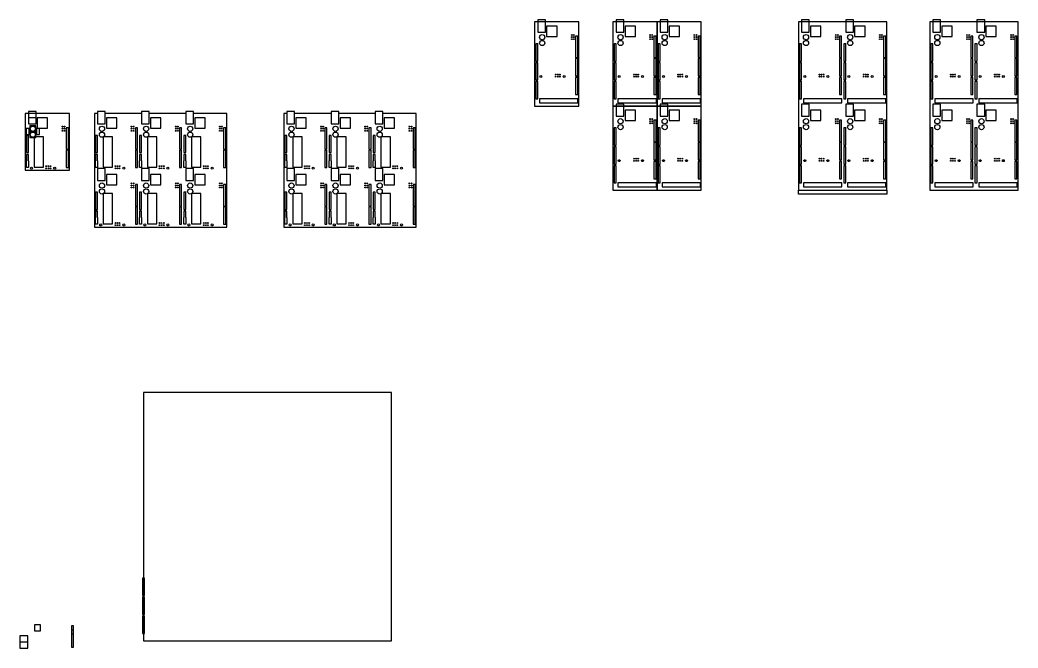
# Model space of a CAD drawing. Header units: millimetres. Extents: x -933 to 1535, y -159 to 616.
# Drawn here: x 329 to 1535, y -159 to 600 of the extents above; entities that cross this region are included whole.
import ezdxf

# ---------------------------------------------------------------- set-up
doc = ezdxf.new("R2010")
doc.units = ezdxf.units.MM
doc.layers.add('BoardVMega2560', color=240, linetype='Continuous')
doc.layers.add('BoardVUno', color=5, linetype='Continuous')

msp = doc.modelspace()

# ---------------------------------------------------------------- linework, layer by layer
for p, q in [((334.923, 486.84), (334.923, 432.23)), ((418.448, 486.84), (418.448, 432.23)), ((647.445, 486.84), (647.445, 432.23)), ((418.448, 418.26), (418.448, 363.65)), ((647.445, 418.26), (647.445, 363.65))]:
    msp.add_line(p, q)
for points in [[(954.213, 585.232), (963.563, 585.232), (963.563, 599.932), (954.213, 599.932)], [(965.061, 579.991), (977.561, 579.991), (977.561, 592.491), (965.061, 592.491)], [(1048.931, 585.232), (1058.281, 585.232), (1058.281, 599.932), (1048.931, 599.932)], [(1059.779, 579.991), (1072.279, 579.991), (1072.279, 592.491), (1059.779, 592.491)], [(1102.271, 585.232), (1111.621, 585.232), (1111.621, 599.932), (1102.271, 599.932)], [(1113.119, 579.991), (1125.619, 579.991), (1125.619, 592.491), (1113.119, 592.491)], [(1273.109, 585.232), (1282.459, 585.232), (1282.459, 599.932), (1273.109, 599.932)], [(1283.957, 579.991), (1296.457, 579.991), (1296.457, 592.491), (1283.957, 592.491)], [(1326.449, 585.232), (1335.799, 585.232), (1335.799, 599.932), (1326.449, 599.932)], [(1337.297, 579.991), (1349.797, 579.991), (1349.797, 592.491), (1337.297, 592.491)], [(1431.779, 585.232), (1441.129, 585.232), (1441.129, 599.932), (1431.779, 599.932)], [(1442.628, 579.991), (1455.128, 579.991), (1455.128, 592.491), (1442.628, 592.491)], [(1485.119, 585.232), (1494.469, 585.232), (1494.469, 599.932), (1485.119, 599.932)], [(1495.968, 579.991), (1508.468, 579.991), (1508.468, 592.491), (1495.968, 592.491)], [(1000.056, 554.39), (1002.556, 554.39), (1002.556, 580.29), (1000.056, 580.29)], [(1094.774, 554.39), (1097.274, 554.39), (1097.274, 580.29), (1094.774, 580.29)], [(1148.114, 554.39), (1150.614, 554.39), (1150.614, 580.29), (1148.114, 580.29)], [(1318.952, 554.39), (1321.452, 554.39), (1321.452, 580.29), (1318.952, 580.29)], [(1372.292, 554.39), (1374.792, 554.39), (1374.792, 580.29), (1372.292, 580.29)], [(1477.622, 554.39), (1480.122, 554.39), (1480.122, 580.29), (1477.622, 580.29)], [(1530.962, 554.39), (1533.462, 554.39), (1533.462, 580.29), (1530.962, 580.29)], [(951.796, 550.336), (954.296, 550.336), (954.296, 571.136), (951.796, 571.136)], [(1046.514, 550.336), (1049.014, 550.336), (1049.014, 571.136), (1046.514, 571.136)], [(1099.854, 550.336), (1102.354, 550.336), (1102.354, 571.136), (1099.854, 571.136)], [(1270.692, 550.336), (1273.192, 550.336), (1273.192, 571.136), (1270.692, 571.136)], [(1324.032, 550.336), (1326.532, 550.336), (1326.532, 571.136), (1324.032, 571.136)], [(1429.362, 550.336), (1431.862, 550.336), (1431.862, 571.136), (1429.362, 571.136)], [(1482.702, 550.336), (1485.202, 550.336), (1485.202, 571.136), (1482.702, 571.136)], [(951.796, 527.476), (954.296, 527.476), (954.296, 548.276), (951.796, 548.276)], [(1000.056, 532.556), (1002.556, 532.556), (1002.556, 553.356), (1000.056, 553.356)], [(1046.514, 527.476), (1049.014, 527.476), (1049.014, 548.276), (1046.514, 548.276)], [(1094.774, 532.556), (1097.274, 532.556), (1097.274, 553.356), (1094.774, 553.356)], [(1099.854, 527.476), (1102.354, 527.476), (1102.354, 548.276), (1099.854, 548.276)], [(1148.114, 532.556), (1150.614, 532.556), (1150.614, 553.356), (1148.114, 553.356)], [(1270.692, 527.476), (1273.192, 527.476), (1273.192, 548.276), (1270.692, 548.276)], [(1318.952, 532.556), (1321.452, 532.556), (1321.452, 553.356), (1318.952, 553.356)], [(1324.032, 527.476), (1326.532, 527.476), (1326.532, 548.276), (1324.032, 548.276)], [(1372.292, 532.556), (1374.792, 532.556), (1374.792, 553.356), (1372.292, 553.356)], [(1429.362, 527.476), (1431.862, 527.476), (1431.862, 548.276), (1429.362, 548.276)], [(1477.622, 532.556), (1480.122, 532.556), (1480.122, 553.356), (1477.622, 553.356)], [(1482.702, 527.476), (1485.202, 527.476), (1485.202, 548.276), (1482.702, 548.276)], [(1530.962, 532.556), (1533.462, 532.556), (1533.462, 553.356), (1530.962, 553.356)], [(951.796, 504.616), (954.296, 504.616), (954.296, 525.416), (951.796, 525.416)], [(1000.056, 509.696), (1002.556, 509.696), (1002.556, 530.496), (1000.056, 530.496)], [(1046.514, 504.616), (1049.014, 504.616), (1049.014, 525.416), (1046.514, 525.416)], [(1094.774, 509.696), (1097.274, 509.696), (1097.274, 530.496), (1094.774, 530.496)], [(1099.854, 504.616), (1102.354, 504.616), (1102.354, 525.416), (1099.854, 525.416)], [(1148.114, 509.696), (1150.614, 509.696), (1150.614, 530.496), (1148.114, 530.496)], [(1270.692, 504.616), (1273.192, 504.616), (1273.192, 525.416), (1270.692, 525.416)], [(1318.952, 509.696), (1321.452, 509.696), (1321.452, 530.496), (1318.952, 530.496)], [(1324.032, 504.616), (1326.532, 504.616), (1326.532, 525.416), (1324.032, 525.416)], [(1372.292, 509.696), (1374.792, 509.696), (1374.792, 530.496), (1372.292, 530.496)], [(1429.362, 504.616), (1431.862, 504.616), (1431.862, 525.416), (1429.362, 525.416)], [(1477.622, 509.696), (1480.122, 509.696), (1480.122, 530.496), (1477.622, 530.496)], [(1482.702, 504.616), (1485.202, 504.616), (1485.202, 525.416), (1482.702, 525.416)], [(1530.962, 509.696), (1533.462, 509.696), (1533.462, 530.496), (1530.962, 530.496)], [(956.516, 499.816), (1002.916, 499.816), (1002.916, 504.816), (956.516, 504.816)], [(1048.931, 483.632), (1058.281, 483.632), (1058.281, 498.332), (1048.931, 498.332)], [(1051.234, 499.816), (1097.634, 499.816), (1097.634, 504.816), (1051.234, 504.816)], [(1102.271, 483.632), (1111.621, 483.632), (1111.621, 498.332), (1102.271, 498.332)], [(1104.574, 499.816), (1150.974, 499.816), (1150.974, 504.816), (1104.574, 504.816)], [(1273.109, 483.632), (1282.459, 483.632), (1282.459, 498.332), (1273.109, 498.332)], [(1275.412, 499.816), (1321.812, 499.816), (1321.812, 504.816), (1275.412, 504.816)], [(1326.449, 483.632), (1335.799, 483.632), (1335.799, 498.332), (1326.449, 498.332)], [(1328.752, 499.816), (1375.152, 499.816), (1375.152, 504.816), (1328.752, 504.816)], [(1431.779, 483.632), (1441.129, 483.632), (1441.129, 498.332), (1431.779, 498.332)], [(1434.082, 499.816), (1480.482, 499.816), (1480.482, 504.816), (1434.082, 504.816)], [(1485.119, 483.632), (1494.469, 483.632), (1494.469, 498.332), (1485.119, 498.332)], [(1487.422, 499.816), (1533.822, 499.816), (1533.822, 504.816), (1487.422, 504.816)], [(338.63, 474.506), (347.98, 474.506), (347.98, 489.206), (338.63, 489.206)], [(422.155, 474.506), (431.505, 474.506), (431.505, 489.206), (422.155, 489.206)], [(475.495, 474.506), (484.845, 474.506), (484.845, 489.206), (475.495, 489.206)], [(528.835, 474.506), (538.185, 474.506), (538.185, 489.206), (528.835, 489.206)], [(651.152, 474.506), (660.502, 474.506), (660.502, 489.206), (651.152, 489.206)], [(704.492, 474.506), (713.842, 474.506), (713.842, 489.206), (704.492, 489.206)], [(757.832, 474.506), (767.182, 474.506), (767.182, 489.206), (757.832, 489.206)], [(1059.779, 478.391), (1072.279, 478.391), (1072.279, 490.891), (1059.779, 490.891)], [(1113.119, 478.391), (1125.619, 478.391), (1125.619, 490.891), (1113.119, 490.891)], [(1283.957, 478.391), (1296.457, 478.391), (1296.457, 490.891), (1283.957, 490.891)], [(1337.297, 478.391), (1349.797, 478.391), (1349.797, 490.891), (1337.297, 490.891)], [(1442.628, 478.391), (1455.128, 478.391), (1455.128, 490.891), (1442.628, 490.891)], [(1495.968, 478.391), (1508.468, 478.391), (1508.468, 490.891), (1495.968, 490.891)], [(338.63, 474.506), (347.98, 474.506), (347.98, 481.506), (338.63, 481.506)], [(340.567, 464.925), (347.567, 464.925), (347.567, 471.925), (340.567, 471.925)], [(349.478, 469.264), (361.978, 469.264), (361.978, 481.764), (349.478, 481.764)], [(433.003, 469.264), (445.503, 469.264), (445.503, 481.764), (433.003, 481.764)], [(486.343, 469.264), (498.843, 469.264), (498.843, 481.764), (486.343, 481.764)], [(539.683, 469.264), (552.183, 469.264), (552.183, 481.764), (539.683, 481.764)], [(662, 469.264), (674.5, 469.264), (674.5, 481.764), (662, 481.764)], [(715.34, 469.264), (727.84, 469.264), (727.84, 481.764), (715.34, 481.764)], [(768.68, 469.264), (781.18, 469.264), (781.18, 481.764), (768.68, 481.764)], [(1094.774, 452.79), (1097.274, 452.79), (1097.274, 478.69), (1094.774, 478.69)], [(1148.114, 452.79), (1150.614, 452.79), (1150.614, 478.69), (1148.114, 478.69)], [(1318.952, 452.79), (1321.452, 452.79), (1321.452, 478.69), (1318.952, 478.69)], [(1372.292, 452.79), (1374.792, 452.79), (1374.792, 478.69), (1372.292, 478.69)], [(1477.622, 452.79), (1480.122, 452.79), (1480.122, 478.69), (1477.622, 478.69)], [(1530.962, 452.79), (1533.462, 452.79), (1533.462, 478.69), (1530.962, 478.69)], [(335.967, 461.75), (339.467, 461.75), (339.467, 468.75), (335.967, 468.75)], [(336.213, 439.61), (338.713, 439.61), (338.713, 460.41), (336.213, 460.41)], [(340.567, 457.813), (347.567, 457.813), (347.567, 464.813), (340.567, 464.813)], [(345.606, 422.135), (357.006, 422.135), (357.006, 458.835), (345.606, 458.835)], [(348.413, 461.75), (351.913, 461.75), (351.913, 468.75), (348.413, 468.75)], [(384.473, 443.664), (386.973, 443.664), (386.973, 469.564), (384.473, 469.564)], [(419.738, 439.61), (422.238, 439.61), (422.238, 460.41), (419.738, 460.41)], [(429.131, 422.135), (440.531, 422.135), (440.531, 458.835), (429.131, 458.835)], [(467.998, 443.664), (470.498, 443.664), (470.498, 469.564), (467.998, 469.564)], [(473.078, 439.61), (475.578, 439.61), (475.578, 460.41), (473.078, 460.41)], [(482.471, 422.135), (493.871, 422.135), (493.871, 458.835), (482.471, 458.835)], [(521.338, 443.664), (523.838, 443.664), (523.838, 469.564), (521.338, 469.564)], [(526.418, 439.61), (528.918, 439.61), (528.918, 460.41), (526.418, 460.41)], [(535.811, 422.135), (547.211, 422.135), (547.211, 458.835), (535.811, 458.835)], [(574.678, 443.664), (577.178, 443.664), (577.178, 469.564), (574.678, 469.564)], [(648.735, 439.61), (651.235, 439.61), (651.235, 460.41), (648.735, 460.41)], [(658.128, 422.135), (669.528, 422.135), (669.528, 458.835), (658.128, 458.835)], [(696.995, 443.664), (699.495, 443.664), (699.495, 469.564), (696.995, 469.564)], [(702.075, 439.61), (704.575, 439.61), (704.575, 460.41), (702.075, 460.41)], [(711.468, 422.135), (722.868, 422.135), (722.868, 458.835), (711.468, 458.835)], [(750.335, 443.664), (752.835, 443.664), (752.835, 469.564), (750.335, 469.564)], [(755.415, 439.61), (757.915, 439.61), (757.915, 460.41), (755.415, 460.41)], [(764.808, 422.135), (776.208, 422.135), (776.208, 458.835), (764.808, 458.835)], [(803.675, 443.664), (806.175, 443.664), (806.175, 469.564), (803.675, 469.564)], [(1046.514, 448.736), (1049.014, 448.736), (1049.014, 469.536), (1046.514, 469.536)], [(1099.854, 448.736), (1102.354, 448.736), (1102.354, 469.536), (1099.854, 469.536)], [(1270.692, 448.736), (1273.192, 448.736), (1273.192, 469.536), (1270.692, 469.536)], [(1324.032, 448.736), (1326.532, 448.736), (1326.532, 469.536), (1324.032, 469.536)], [(1429.362, 448.736), (1431.862, 448.736), (1431.862, 469.536), (1429.362, 469.536)], [(1482.702, 448.736), (1485.202, 448.736), (1485.202, 469.536), (1482.702, 469.536)], [(1046.514, 425.876), (1049.014, 425.876), (1049.014, 446.676), (1046.514, 446.676)], [(1094.774, 430.956), (1097.274, 430.956), (1097.274, 451.756), (1094.774, 451.756)], [(1099.854, 425.876), (1102.354, 425.876), (1102.354, 446.676), (1099.854, 446.676)], [(1148.114, 430.956), (1150.614, 430.956), (1150.614, 451.756), (1148.114, 451.756)], [(1270.692, 425.876), (1273.192, 425.876), (1273.192, 446.676), (1270.692, 446.676)], [(1318.952, 430.956), (1321.452, 430.956), (1321.452, 451.756), (1318.952, 451.756)], [(1324.032, 425.876), (1326.532, 425.876), (1326.532, 446.676), (1324.032, 446.676)], [(1372.292, 430.956), (1374.792, 430.956), (1374.792, 451.756), (1372.292, 451.756)], [(1429.362, 425.876), (1431.862, 425.876), (1431.862, 446.676), (1429.362, 446.676)], [(1477.622, 430.956), (1480.122, 430.956), (1480.122, 451.756), (1477.622, 451.756)], [(1482.702, 425.876), (1485.202, 425.876), (1485.202, 446.676), (1482.702, 446.676)], [(1530.962, 430.956), (1533.462, 430.956), (1533.462, 451.756), (1530.962, 451.756)], [(384.473, 421.83), (386.973, 421.83), (386.973, 442.63), (384.473, 442.63)], [(467.998, 421.83), (470.498, 421.83), (470.498, 442.63), (467.998, 442.63)], [(521.338, 421.83), (523.838, 421.83), (523.838, 442.63), (521.338, 442.63)], [(574.678, 421.83), (577.178, 421.83), (577.178, 442.63), (574.678, 442.63)], [(696.995, 421.83), (699.495, 421.83), (699.495, 442.63), (696.995, 442.63)], [(750.335, 421.83), (752.835, 421.83), (752.835, 442.63), (750.335, 442.63)], [(803.675, 421.83), (806.175, 421.83), (806.175, 442.63), (803.675, 442.63)], [(1046.514, 403.016), (1049.014, 403.016), (1049.014, 423.816), (1046.514, 423.816)], [(1094.774, 408.096), (1097.274, 408.096), (1097.274, 428.896), (1094.774, 428.896)], [(1099.854, 403.016), (1102.354, 403.016), (1102.354, 423.816), (1099.854, 423.816)], [(1148.114, 408.096), (1150.614, 408.096), (1150.614, 428.896), (1148.114, 428.896)], [(1270.692, 403.016), (1273.192, 403.016), (1273.192, 423.816), (1270.692, 423.816)], [(1318.952, 408.096), (1321.452, 408.096), (1321.452, 428.896), (1318.952, 428.896)], [(1324.032, 403.016), (1326.532, 403.016), (1326.532, 423.816), (1324.032, 423.816)], [(1372.292, 408.096), (1374.792, 408.096), (1374.792, 428.896), (1372.292, 428.896)], [(1429.362, 403.016), (1431.862, 403.016), (1431.862, 423.816), (1429.362, 423.816)], [(1477.622, 408.096), (1480.122, 408.096), (1480.122, 428.896), (1477.622, 428.896)], [(1482.702, 403.016), (1485.202, 403.016), (1485.202, 423.816), (1482.702, 423.816)], [(1530.962, 408.096), (1533.462, 408.096), (1533.462, 428.896), (1530.962, 428.896)], [(422.155, 405.926), (431.505, 405.926), (431.505, 420.626), (422.155, 420.626)], [(433.003, 400.684), (445.503, 400.684), (445.503, 413.184), (433.003, 413.184)], [(475.495, 405.926), (484.845, 405.926), (484.845, 420.626), (475.495, 420.626)], [(486.343, 400.684), (498.843, 400.684), (498.843, 413.184), (486.343, 413.184)], [(528.835, 405.926), (538.185, 405.926), (538.185, 420.626), (528.835, 420.626)], [(539.683, 400.684), (552.183, 400.684), (552.183, 413.184), (539.683, 413.184)], [(651.152, 405.926), (660.502, 405.926), (660.502, 420.626), (651.152, 420.626)], [(662, 400.684), (674.5, 400.684), (674.5, 413.184), (662, 413.184)], [(704.492, 405.926), (713.842, 405.926), (713.842, 420.626), (704.492, 420.626)], [(715.34, 400.684), (727.84, 400.684), (727.84, 413.184), (715.34, 413.184)], [(757.832, 405.926), (767.182, 405.926), (767.182, 420.626), (757.832, 420.626)], [(768.68, 400.684), (781.18, 400.684), (781.18, 413.184), (768.68, 413.184)], [(467.998, 375.084), (470.498, 375.084), (470.498, 400.984), (467.998, 400.984)], [(521.338, 375.084), (523.838, 375.084), (523.838, 400.984), (521.338, 400.984)], [(574.678, 375.084), (577.178, 375.084), (577.178, 400.984), (574.678, 400.984)], [(696.995, 375.084), (699.495, 375.084), (699.495, 400.984), (696.995, 400.984)], [(750.335, 375.084), (752.835, 375.084), (752.835, 400.984), (750.335, 400.984)], [(803.675, 375.084), (806.175, 375.084), (806.175, 400.984), (803.675, 400.984)], [(1051.234, 398.216), (1097.634, 398.216), (1097.634, 403.216), (1051.234, 403.216)], [(1104.574, 398.216), (1150.974, 398.216), (1150.974, 403.216), (1104.574, 403.216)], [(1275.412, 398.216), (1321.812, 398.216), (1321.812, 403.216), (1275.412, 403.216)], [(1328.752, 398.216), (1375.152, 398.216), (1375.152, 403.216), (1328.752, 403.216)], [(1434.082, 398.216), (1480.482, 398.216), (1480.482, 403.216), (1434.082, 403.216)], [(1487.422, 398.216), (1533.822, 398.216), (1533.822, 403.216), (1487.422, 403.216)], [(419.738, 371.03), (422.238, 371.03), (422.238, 391.83), (419.738, 391.83)], [(429.131, 353.555), (440.531, 353.555), (440.531, 390.255), (429.131, 390.255)], [(473.078, 371.03), (475.578, 371.03), (475.578, 391.83), (473.078, 391.83)], [(482.471, 353.555), (493.871, 353.555), (493.871, 390.255), (482.471, 390.255)], [(526.418, 371.03), (528.918, 371.03), (528.918, 391.83), (526.418, 391.83)], [(535.811, 353.555), (547.211, 353.555), (547.211, 390.255), (535.811, 390.255)], [(648.735, 371.03), (651.235, 371.03), (651.235, 391.83), (648.735, 391.83)], [(658.128, 353.555), (669.528, 353.555), (669.528, 390.255), (658.128, 390.255)], [(702.075, 371.03), (704.575, 371.03), (704.575, 391.83), (702.075, 391.83)], [(711.468, 353.555), (722.868, 353.555), (722.868, 390.255), (711.468, 390.255)], [(755.415, 371.03), (757.915, 371.03), (757.915, 391.83), (755.415, 391.83)], [(764.808, 353.555), (776.208, 353.555), (776.208, 390.255), (764.808, 390.255)], [(1269.402, 394.366), (1376.082, 394.366), (1376.082, 389.366), (1269.402, 389.366)], [(467.998, 353.25), (470.498, 353.25), (470.498, 374.05), (467.998, 374.05)], [(521.338, 353.25), (523.838, 353.25), (523.838, 374.05), (521.338, 374.05)], [(574.678, 353.25), (577.178, 353.25), (577.178, 374.05), (574.678, 374.05)], [(696.995, 353.25), (699.495, 353.25), (699.495, 374.05), (696.995, 374.05)], [(750.335, 353.25), (752.835, 353.25), (752.835, 374.05), (750.335, 374.05)], [(803.675, 353.25), (806.175, 353.25), (806.175, 374.05), (803.675, 374.05)], [(477.657, -150.2), (777.657, -150.2), (777.657, 149.8), (477.657, 149.8)], [(476.407, -95.449), (478.907, -95.449), (478.907, -74.649), (476.407, -74.649)], [(476.407, -118.309), (478.907, -118.309), (478.907, -97.509), (476.407, -97.509)], [(476.407, -141.179), (478.907, -141.179), (478.907, -120.379), (476.407, -120.379)], [(346.217, -137.977), (353.217, -137.977), (353.217, -130.977), (346.217, -130.977)], [(390.769, -157.941), (393.269, -157.941), (393.269, -132.041), (390.769, -132.041)], [(328.5, -158.921), (337.85, -158.921), (337.85, -144.321), (328.5, -144.321)], [(390.769, -157.941), (393.269, -157.941), (393.269, -137.141), (390.769, -137.141)], [(390.769, -157.941), (393.269, -157.941), (393.269, -142.241), (390.769, -142.241)], [(328.5, -158.921), (337.85, -158.921), (337.85, -151.921), (328.5, -151.921)]]:
    msp.add_lwpolyline(points, close=True)
for points in [[(954.213, 592.232), (954.213, 585.232), (963.563, 585.232), (963.563, 592.232)], [(1048.931, 592.232), (1048.931, 585.232), (1058.281, 585.232), (1058.281, 592.232)], [(1102.271, 592.232), (1102.271, 585.232), (1111.621, 585.232), (1111.621, 592.232)], [(1273.109, 592.232), (1273.109, 585.232), (1282.459, 585.232), (1282.459, 592.232)], [(1326.449, 592.232), (1326.449, 585.232), (1335.799, 585.232), (1335.799, 592.232)], [(1431.779, 592.232), (1431.779, 585.232), (1441.129, 585.232), (1441.129, 592.232)], [(1485.119, 592.232), (1485.119, 585.232), (1494.469, 585.232), (1494.469, 592.232)], [(1048.931, 490.632), (1048.931, 483.632), (1058.281, 483.632), (1058.281, 490.632)], [(1102.271, 490.632), (1102.271, 483.632), (1111.621, 483.632), (1111.621, 490.632)], [(1273.109, 490.632), (1273.109, 483.632), (1282.459, 483.632), (1282.459, 490.632)], [(1326.449, 490.632), (1326.449, 483.632), (1335.799, 483.632), (1335.799, 490.632)], [(1431.779, 490.632), (1431.779, 483.632), (1441.129, 483.632), (1441.129, 490.632)], [(1485.119, 490.632), (1485.119, 483.632), (1494.469, 483.632), (1494.469, 490.632)], [(422.155, 481.506), (422.155, 474.506), (431.505, 474.506), (431.505, 481.506)], [(475.495, 481.506), (475.495, 474.506), (484.845, 474.506), (484.845, 481.506)], [(528.835, 481.506), (528.835, 474.506), (538.185, 474.506), (538.185, 481.506)], [(651.152, 481.506), (651.152, 474.506), (660.502, 474.506), (660.502, 481.506)], [(704.492, 481.506), (704.492, 474.506), (713.842, 474.506), (713.842, 481.506)], [(757.832, 481.506), (757.832, 474.506), (767.182, 474.506), (767.182, 481.506)], [(338.713, 429.69), (338.713, 437.55), (336.213, 437.55), (336.213, 429.69)], [(422.238, 429.69), (422.238, 437.55), (419.738, 437.55), (419.738, 429.69)], [(475.578, 429.69), (475.578, 437.55), (473.078, 437.55), (473.078, 429.69)], [(528.918, 429.69), (528.918, 437.55), (526.418, 437.55), (526.418, 429.69)], [(651.235, 429.69), (651.235, 437.55), (648.735, 437.55), (648.735, 429.69)], [(704.575, 429.69), (704.575, 437.55), (702.075, 437.55), (702.075, 429.69)], [(757.915, 429.69), (757.915, 437.55), (755.415, 437.55), (755.415, 429.69)], [(338.713, 429.69), (338.713, 421.83), (336.213, 421.83), (336.213, 429.69)], [(422.238, 429.69), (422.238, 421.83), (419.738, 421.83), (419.738, 429.69)], [(475.578, 429.69), (475.578, 421.83), (473.078, 421.83), (473.078, 429.69)], [(528.918, 429.69), (528.918, 421.83), (526.418, 421.83), (526.418, 429.69)], [(651.235, 429.69), (651.235, 421.83), (648.735, 421.83), (648.735, 429.69)], [(704.575, 429.69), (704.575, 421.83), (702.075, 421.83), (702.075, 429.69)], [(757.915, 429.69), (757.915, 421.83), (755.415, 421.83), (755.415, 429.69)], [(422.155, 412.926), (422.155, 405.926), (431.505, 405.926), (431.505, 412.926)], [(475.495, 412.926), (475.495, 405.926), (484.845, 405.926), (484.845, 412.926)], [(528.835, 412.926), (528.835, 405.926), (538.185, 405.926), (538.185, 412.926)], [(651.152, 412.926), (651.152, 405.926), (660.502, 405.926), (660.502, 412.926)], [(704.492, 412.926), (704.492, 405.926), (713.842, 405.926), (713.842, 412.926)], [(757.832, 412.926), (757.832, 405.926), (767.182, 405.926), (767.182, 412.926)], [(422.238, 361.11), (422.238, 368.97), (419.738, 368.97), (419.738, 361.11)], [(475.578, 361.11), (475.578, 368.97), (473.078, 368.97), (473.078, 361.11)], [(528.918, 361.11), (528.918, 368.97), (526.418, 368.97), (526.418, 361.11)], [(651.235, 361.11), (651.235, 368.97), (648.735, 368.97), (648.735, 361.11)], [(704.575, 361.11), (704.575, 368.97), (702.075, 368.97), (702.075, 361.11)], [(757.915, 361.11), (757.915, 368.97), (755.415, 368.97), (755.415, 361.11)], [(422.238, 361.11), (422.238, 353.25), (419.738, 353.25), (419.738, 361.11)], [(475.578, 361.11), (475.578, 353.25), (473.078, 353.25), (473.078, 361.11)], [(528.918, 361.11), (528.918, 353.25), (526.418, 353.25), (526.418, 361.11)], [(651.235, 361.11), (651.235, 353.25), (648.735, 353.25), (648.735, 361.11)], [(704.575, 361.11), (704.575, 353.25), (702.075, 353.25), (702.075, 361.11)], [(757.915, 361.11), (757.915, 353.25), (755.415, 353.25), (755.415, 361.11)]]:
    msp.add_lwpolyline(points)
for centre, radius in [((959.65, 579.151), 3.15), ((995.464, 581.818), 0.5), ((995.464, 579.278), 0.5), ((998.004, 581.818), 0.5), ((998.004, 579.278), 0.5), ((1054.368, 579.151), 3.15), ((1090.182, 581.818), 0.5), ((1090.182, 579.278), 0.5), ((1092.722, 581.818), 0.5), ((1092.722, 579.278), 0.5), ((1107.708, 579.151), 3.15), ((1143.522, 581.818), 0.5), ((1143.522, 579.278), 0.5), ((1146.062, 581.818), 0.5), ((1146.062, 579.278), 0.5), ((1278.546, 579.151), 3.15), ((1314.36, 581.818), 0.5), ((1314.36, 579.278), 0.5), ((1316.9, 581.818), 0.5), ((1316.9, 579.278), 0.5), ((1331.886, 579.151), 3.15), ((1367.7, 581.818), 0.5), ((1367.7, 579.278), 0.5), ((1370.24, 581.818), 0.5), ((1370.24, 579.278), 0.5), ((1437.216, 579.151), 3.15), ((1473.03, 581.818), 0.5), ((1473.03, 579.278), 0.5), ((1475.57, 581.818), 0.5), ((1475.57, 579.278), 0.5), ((1490.556, 579.151), 3.15), ((1526.37, 581.818), 0.5), ((1526.37, 579.278), 0.5), ((1528.91, 581.818), 0.5), ((1528.91, 579.278), 0.5), ((959.65, 572.039), 3.15), ((995.464, 576.738), 0.5), ((998.004, 576.738), 0.5), ((1054.368, 572.039), 3.15), ((1090.182, 576.738), 0.5), ((1092.722, 576.738), 0.5), ((1107.708, 572.039), 3.15), ((1143.522, 576.738), 0.5), ((1146.062, 576.738), 0.5), ((1278.546, 572.039), 3.15), ((1314.36, 576.738), 0.5), ((1316.9, 576.738), 0.5), ((1331.886, 572.039), 3.15), ((1367.7, 576.738), 0.5), ((1370.24, 576.738), 0.5), ((1437.216, 572.039), 3.15), ((1473.03, 576.738), 0.5), ((1475.57, 576.738), 0.5), ((1490.556, 572.039), 3.15), ((1526.37, 576.738), 0.5), ((1528.91, 576.738), 0.5), ((958.126, 531.526), 1.2), ((975.906, 533.939), 0.5), ((975.906, 531.399), 0.5), ((978.446, 533.939), 0.5), ((978.446, 531.399), 0.5), ((980.986, 533.939), 0.5), ((980.986, 531.399), 0.5), ((986.066, 531.526), 1.2), ((1052.844, 531.526), 1.2), ((1070.624, 533.939), 0.5), ((1070.624, 531.399), 0.5), ((1073.164, 533.939), 0.5), ((1073.164, 531.399), 0.5), ((1075.704, 533.939), 0.5), ((1075.704, 531.399), 0.5), ((1080.784, 531.526), 1.2), ((1106.184, 531.526), 1.2), ((1123.964, 533.939), 0.5), ((1123.964, 531.399), 0.5), ((1126.504, 533.939), 0.5), ((1126.504, 531.399), 0.5), ((1129.044, 533.939), 0.5), ((1129.044, 531.399), 0.5), ((1134.124, 531.526), 1.2), ((1277.022, 531.526), 1.2), ((1294.802, 533.939), 0.5), ((1294.802, 531.399), 0.5), ((1297.342, 533.939), 0.5), ((1297.342, 531.399), 0.5), ((1299.882, 533.939), 0.5), ((1299.882, 531.399), 0.5), ((1304.962, 531.526), 1.2), ((1330.362, 531.526), 1.2), ((1348.142, 533.939), 0.5), ((1348.142, 531.399), 0.5), ((1350.682, 533.939), 0.5), ((1350.682, 531.399), 0.5), ((1353.222, 533.939), 0.5), ((1353.222, 531.399), 0.5), ((1358.302, 531.526), 1.2), ((1435.692, 531.526), 1.2), ((1453.472, 533.939), 0.5), ((1453.472, 531.399), 0.5), ((1456.012, 533.939), 0.5), ((1456.012, 531.399), 0.5), ((1458.552, 533.939), 0.5), ((1458.552, 531.399), 0.5), ((1463.632, 531.526), 1.2), ((1489.032, 531.526), 1.2), ((1506.812, 533.939), 0.5), ((1506.812, 531.399), 0.5), ((1509.352, 533.939), 0.5), ((1509.352, 531.399), 0.5), ((1511.892, 533.939), 0.5), ((1511.892, 531.399), 0.5), ((1516.972, 531.526), 1.2), ((344.067, 468.425), 3.15), ((379.881, 471.092), 0.5), ((382.421, 471.092), 0.5), ((427.592, 468.425), 3.15), ((463.406, 471.092), 0.5), ((465.946, 471.092), 0.5), ((480.932, 468.425), 3.15), ((516.746, 471.092), 0.5), ((519.286, 471.092), 0.5), ((534.272, 468.425), 3.15), ((570.086, 471.092), 0.5), ((572.626, 471.092), 0.5), ((656.589, 468.425), 3.15), ((692.403, 471.092), 0.5), ((694.943, 471.092), 0.5), ((709.929, 468.425), 3.15), ((745.743, 471.092), 0.5), ((748.283, 471.092), 0.5), ((763.269, 468.425), 3.15), ((799.083, 471.092), 0.5), ((801.623, 471.092), 0.5), ((1054.368, 477.551), 3.15), ((1054.368, 470.439), 3.15), ((1090.182, 480.218), 0.5), ((1090.182, 477.678), 0.5), ((1090.182, 475.138), 0.5), ((1092.722, 480.218), 0.5), ((1092.722, 477.678), 0.5), ((1092.722, 475.138), 0.5), ((1107.708, 477.551), 3.15), ((1107.708, 470.439), 3.15), ((1143.522, 480.218), 0.5), ((1143.522, 477.678), 0.5), ((1143.522, 475.138), 0.5), ((1146.062, 480.218), 0.5), ((1146.062, 477.678), 0.5), ((1146.062, 475.138), 0.5), ((1278.546, 477.551), 3.15), ((1278.546, 470.439), 3.15), ((1314.36, 480.218), 0.5), ((1314.36, 477.678), 0.5), ((1314.36, 475.138), 0.5), ((1316.9, 480.218), 0.5), ((1316.9, 477.678), 0.5), ((1316.9, 475.138), 0.5), ((1331.886, 477.551), 3.15), ((1331.886, 470.439), 3.15), ((1367.7, 480.218), 0.5), ((1367.7, 477.678), 0.5), ((1367.7, 475.138), 0.5), ((1370.24, 480.218), 0.5), ((1370.24, 477.678), 0.5), ((1370.24, 475.138), 0.5), ((1437.216, 477.551), 3.15), ((1437.216, 470.439), 3.15), ((1473.03, 480.218), 0.5), ((1473.03, 477.678), 0.5), ((1473.03, 475.138), 0.5), ((1475.57, 480.218), 0.5), ((1475.57, 477.678), 0.5), ((1475.57, 475.138), 0.5), ((1490.556, 477.551), 3.15), ((1490.556, 470.439), 3.15), ((1526.37, 480.218), 0.5), ((1526.37, 477.678), 0.5), ((1526.37, 475.138), 0.5), ((1528.91, 480.218), 0.5), ((1528.91, 477.678), 0.5), ((1528.91, 475.138), 0.5), ((344.067, 461.313), 3.15), ((379.881, 468.552), 0.5), ((379.881, 466.012), 0.5), ((382.421, 468.552), 0.5), ((382.421, 466.012), 0.5), ((427.592, 461.313), 3.15), ((463.406, 468.552), 0.5), ((463.406, 466.012), 0.5), ((465.946, 468.552), 0.5), ((465.946, 466.012), 0.5), ((480.932, 461.313), 3.15), ((516.746, 468.552), 0.5), ((516.746, 466.012), 0.5), ((519.286, 468.552), 0.5), ((519.286, 466.012), 0.5), ((534.272, 461.313), 3.15), ((570.086, 468.552), 0.5), ((570.086, 466.012), 0.5), ((572.626, 468.552), 0.5), ((572.626, 466.012), 0.5), ((656.589, 461.313), 3.15), ((692.403, 468.552), 0.5), ((692.403, 466.012), 0.5), ((694.943, 468.552), 0.5), ((694.943, 466.012), 0.5), ((709.929, 461.313), 3.15), ((745.743, 468.552), 0.5), ((745.743, 466.012), 0.5), ((748.283, 468.552), 0.5), ((748.283, 466.012), 0.5), ((763.269, 461.313), 3.15), ((799.083, 468.552), 0.5), ((799.083, 466.012), 0.5), ((801.623, 468.552), 0.5), ((801.623, 466.012), 0.5), ((360.323, 423.213), 0.5), ((362.863, 423.213), 0.5), ((365.403, 423.213), 0.5), ((443.848, 423.213), 0.5), ((446.388, 423.213), 0.5), ((448.928, 423.213), 0.5), ((497.188, 423.213), 0.5), ((499.728, 423.213), 0.5), ((502.268, 423.213), 0.5), ((550.528, 423.213), 0.5), ((553.068, 423.213), 0.5), ((555.608, 423.213), 0.5), ((672.845, 423.213), 0.5), ((675.385, 423.213), 0.5), ((677.925, 423.213), 0.5), ((726.185, 423.213), 0.5), ((728.725, 423.213), 0.5), ((731.265, 423.213), 0.5), ((779.525, 423.213), 0.5), ((782.065, 423.213), 0.5), ((784.605, 423.213), 0.5), ((1052.844, 429.926), 1.2), ((1070.624, 432.339), 0.5), ((1070.624, 429.799), 0.5), ((1073.164, 432.339), 0.5), ((1073.164, 429.799), 0.5), ((1075.704, 432.339), 0.5), ((1075.704, 429.799), 0.5), ((1080.784, 429.926), 1.2), ((1106.184, 429.926), 1.2), ((1123.964, 432.339), 0.5), ((1123.964, 429.799), 0.5), ((1126.504, 432.339), 0.5), ((1126.504, 429.799), 0.5), ((1129.044, 432.339), 0.5), ((1129.044, 429.799), 0.5), ((1134.124, 429.926), 1.2), ((1277.022, 429.926), 1.2), ((1294.802, 432.339), 0.5), ((1294.802, 429.799), 0.5), ((1297.342, 432.339), 0.5), ((1297.342, 429.799), 0.5), ((1299.882, 432.339), 0.5), ((1299.882, 429.799), 0.5), ((1304.962, 429.926), 1.2), ((1330.362, 429.926), 1.2), ((1348.142, 432.339), 0.5), ((1348.142, 429.799), 0.5), ((1350.682, 432.339), 0.5), ((1350.682, 429.799), 0.5), ((1353.222, 432.339), 0.5), ((1353.222, 429.799), 0.5), ((1358.302, 429.926), 1.2), ((1435.692, 429.926), 1.2), ((1453.472, 432.339), 0.5), ((1453.472, 429.799), 0.5), ((1456.012, 432.339), 0.5), ((1456.012, 429.799), 0.5), ((1458.552, 432.339), 0.5), ((1458.552, 429.799), 0.5), ((1463.632, 429.926), 1.2), ((1489.032, 429.926), 1.2), ((1506.812, 432.339), 0.5), ((1506.812, 429.799), 0.5), ((1509.352, 432.339), 0.5), ((1509.352, 429.799), 0.5), ((1511.892, 432.339), 0.5), ((1511.892, 429.799), 0.5), ((1516.972, 429.926), 1.2), ((342.543, 420.8), 1.2), ((360.323, 420.673), 0.5), ((362.863, 420.673), 0.5), ((365.403, 420.673), 0.5), ((370.483, 420.8), 1.2), ((443.848, 420.673), 0.5), ((446.388, 420.673), 0.5), ((448.928, 420.673), 0.5), ((454.008, 420.8), 1.2), ((497.188, 420.673), 0.5), ((499.728, 420.673), 0.5), ((502.268, 420.673), 0.5), ((507.348, 420.8), 1.2), ((550.528, 420.673), 0.5), ((553.068, 420.673), 0.5), ((555.608, 420.673), 0.5), ((560.688, 420.8), 1.2), ((672.845, 420.673), 0.5), ((675.385, 420.673), 0.5), ((677.925, 420.673), 0.5), ((683.005, 420.8), 1.2), ((726.185, 420.673), 0.5), ((728.725, 420.673), 0.5), ((731.265, 420.673), 0.5), ((736.345, 420.8), 1.2), ((779.525, 420.673), 0.5), ((782.065, 420.673), 0.5), ((784.605, 420.673), 0.5), ((789.685, 420.8), 1.2), ((427.592, 399.845), 3.15), ((463.406, 402.512), 0.5), ((463.406, 399.972), 0.5), ((465.946, 402.512), 0.5), ((465.946, 399.972), 0.5), ((480.932, 399.845), 3.15), ((516.746, 402.512), 0.5), ((516.746, 399.972), 0.5), ((519.286, 402.512), 0.5), ((519.286, 399.972), 0.5), ((534.272, 399.845), 3.15), ((570.086, 402.512), 0.5), ((570.086, 399.972), 0.5), ((572.626, 402.512), 0.5), ((572.626, 399.972), 0.5), ((656.589, 399.845), 3.15), ((692.403, 402.512), 0.5), ((692.403, 399.972), 0.5), ((694.943, 402.512), 0.5), ((694.943, 399.972), 0.5), ((709.929, 399.845), 3.15), ((745.743, 402.512), 0.5), ((745.743, 399.972), 0.5), ((748.283, 402.512), 0.5), ((748.283, 399.972), 0.5), ((763.269, 399.845), 3.15), ((799.083, 402.512), 0.5), ((799.083, 399.972), 0.5), ((801.623, 402.512), 0.5), ((801.623, 399.972), 0.5), ((427.592, 392.733), 3.15), ((463.406, 397.432), 0.5), ((465.946, 397.432), 0.5), ((480.932, 392.733), 3.15), ((516.746, 397.432), 0.5), ((519.286, 397.432), 0.5), ((534.272, 392.733), 3.15), ((570.086, 397.432), 0.5), ((572.626, 397.432), 0.5), ((656.589, 392.733), 3.15), ((692.403, 397.432), 0.5), ((694.943, 397.432), 0.5), ((709.929, 392.733), 3.15), ((745.743, 397.432), 0.5), ((748.283, 397.432), 0.5), ((763.269, 392.733), 3.15), ((799.083, 397.432), 0.5), ((801.623, 397.432), 0.5), ((426.068, 352.22), 1.2), ((443.848, 354.633), 0.5), ((443.848, 352.093), 0.5), ((446.388, 354.633), 0.5), ((446.388, 352.093), 0.5), ((448.928, 354.633), 0.5), ((448.928, 352.093), 0.5), ((454.008, 352.22), 1.2), ((479.408, 352.22), 1.2), ((497.188, 354.633), 0.5), ((497.188, 352.093), 0.5), ((499.728, 354.633), 0.5), ((499.728, 352.093), 0.5), ((502.268, 354.633), 0.5), ((502.268, 352.093), 0.5), ((507.348, 352.22), 1.2), ((532.748, 352.22), 1.2), ((550.528, 354.633), 0.5), ((550.528, 352.093), 0.5), ((553.068, 354.633), 0.5), ((553.068, 352.093), 0.5), ((555.608, 354.633), 0.5), ((555.608, 352.093), 0.5), ((560.688, 352.22), 1.2), ((655.065, 352.22), 1.2), ((672.845, 354.633), 0.5), ((672.845, 352.093), 0.5), ((675.385, 354.633), 0.5), ((675.385, 352.093), 0.5), ((677.925, 354.633), 0.5), ((677.925, 352.093), 0.5), ((683.005, 352.22), 1.2), ((708.405, 352.22), 1.2), ((726.185, 354.633), 0.5), ((726.185, 352.093), 0.5), ((728.725, 354.633), 0.5), ((728.725, 352.093), 0.5), ((731.265, 354.633), 0.5), ((731.265, 352.093), 0.5), ((736.345, 352.22), 1.2), ((761.745, 352.22), 1.2), ((779.525, 354.633), 0.5), ((779.525, 352.093), 0.5), ((782.065, 354.633), 0.5), ((782.065, 352.093), 0.5), ((784.605, 354.633), 0.5), ((784.605, 352.093), 0.5), ((789.685, 352.22), 1.2)]:
    msp.add_circle(centre, radius)
at = {"layer": 'BoardVMega2560'}
for points in [[(950.506, 495.966), (1003.846, 495.966), (1003.846, 597.566), (950.506, 597.566)], [(1045.224, 495.966), (1098.564, 495.966), (1098.564, 597.566), (1045.224, 597.566)], [(1098.564, 495.966), (1151.904, 495.966), (1151.904, 597.566), (1098.564, 597.566)], [(1045.224, 394.366), (1098.564, 394.366), (1098.564, 495.966), (1045.224, 495.966)], [(1098.564, 394.366), (1151.904, 394.366), (1151.904, 495.966), (1098.564, 495.966)]]:
    msp.add_lwpolyline(points, close=True, dxfattribs=at)
for points in [[(1322.742, 597.566), (1269.402, 597.566), (1269.402, 495.966)], [(1376.082, 495.966), (1376.082, 597.566), (1322.742, 597.566)], [(1481.412, 597.566), (1428.072, 597.566), (1428.072, 495.966)], [(1534.752, 495.966), (1534.752, 597.566), (1481.412, 597.566)], [(1269.402, 495.966), (1269.402, 394.366), (1322.742, 394.366)], [(1322.742, 394.366), (1376.082, 394.366), (1376.082, 495.966)], [(1428.072, 495.966), (1428.072, 394.366), (1481.412, 394.366)], [(1481.412, 394.366), (1534.752, 394.366), (1534.752, 495.966)]]:
    msp.add_lwpolyline(points, dxfattribs=at)
at = {"layer": 'BoardVUno'}
msp.add_lwpolyline([(334.923, 418.26), (388.263, 418.26), (388.263, 486.84), (334.923, 486.84)], close=True, dxfattribs=at)
for points in [[(422.155, 486.84), (418.448, 486.84), (418.448, 418.26)], [(471.788, 486.84), (431.505, 486.84)], [(475.495, 486.84), (471.788, 486.84)], [(525.128, 486.84), (484.845, 486.84)], [(528.835, 486.84), (525.128, 486.84)], [(578.468, 418.26), (578.468, 486.84), (538.185, 486.84)], [(651.152, 486.84), (647.445, 486.84), (647.445, 418.26)], [(700.785, 486.84), (660.502, 486.84)], [(704.492, 486.84), (700.785, 486.84)], [(754.125, 486.84), (713.842, 486.84)], [(757.832, 486.84), (754.125, 486.84)], [(807.465, 418.26), (807.465, 486.84), (767.182, 486.84)], [(418.448, 418.26), (418.448, 349.68), (471.788, 349.68)], [(525.128, 349.68), (578.468, 349.68), (578.468, 418.26)], [(647.445, 418.26), (647.445, 349.68), (700.785, 349.68)], [(754.125, 349.68), (807.465, 349.68), (807.465, 418.26)], [(471.788, 349.68), (525.128, 349.68)], [(700.785, 349.68), (754.125, 349.68)]]:
    msp.add_lwpolyline(points, dxfattribs=at)

doc.saveas('drawing.dxf')
